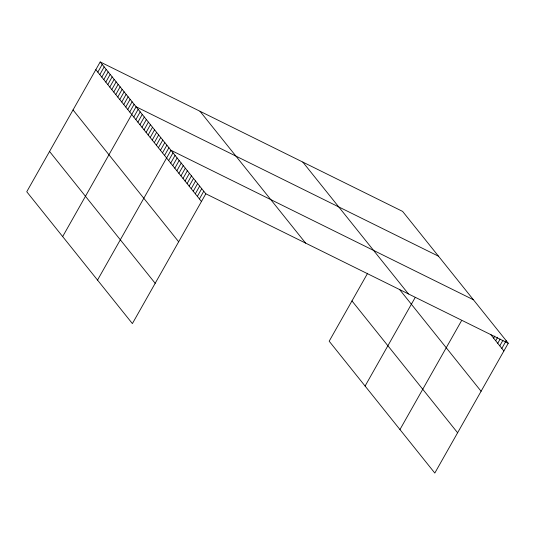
<?xml version="1.0" encoding="UTF-8"?>
<svg xmlns="http://www.w3.org/2000/svg" width="535" height="535" viewBox="0 0 535 535"><rect width="100%" height="100%" fill="white"/><g stroke="black" fill="none" stroke-linecap="round" stroke-linejoin="round"><path stroke-width="0.8" d="M100.192 61.94L26.75 191.744L132.386 323.595L205.821 193.79L100.192 61.94L402.614 211.405L508.25 343.256L434.808 473.06L329.179 341.21L367.632 273.245M97.825 72.138L102.185 64.427M99.818 74.626L104.178 66.922M101.817 77.12L106.177 69.41M103.81 79.608L108.17 71.904M105.803 82.102L110.163 74.392M107.802 84.59L112.163 76.879M109.795 87.078L114.156 79.374M111.788 89.572L116.148 81.862M113.788 92.06L118.148 84.356M115.781 94.555L120.141 86.844M117.774 97.042L122.14 89.338M119.773 99.537L124.133 91.826M121.766 102.024L126.126 94.314M123.766 104.512L128.126 96.808M125.758 107.007L130.119 99.296M127.751 109.494L132.112 101.79M129.751 111.989L134.111 104.278M62.669 236.57L136.104 106.766L438.533 256.238M133.797 117.038L138.157 109.327M135.843 119.593L140.203 111.889M137.896 122.154L142.256 114.45M139.949 124.715L144.31 117.004M141.996 127.276L146.356 119.566M144.049 129.831L148.409 122.127M146.095 132.392L150.462 124.682M148.148 134.954L152.508 127.243M150.201 137.508L154.561 129.804M152.248 140.07L156.608 132.366M154.301 142.631L158.661 134.92M156.354 145.192L160.714 137.482M158.4 147.747L162.76 140.043M160.453 150.308L164.813 142.598M162.5 152.87L166.867 145.159M164.553 155.424L168.913 147.72M97.524 280.079L170.966 150.281L473.388 299.747M168.652 160.547L173.012 152.836M170.705 163.108L175.065 155.397M172.758 165.663L177.118 157.959M174.805 168.224L179.165 160.513M176.858 170.785L181.218 163.075M178.904 173.347L183.271 165.636M180.957 175.901L185.317 168.197M183.01 178.463L187.37 170.752M185.056 181.024L189.417 173.313M187.11 183.579L191.47 175.875M189.163 186.14L193.523 178.436M191.209 188.701L195.569 180.99M193.262 191.262L197.622 183.552M195.308 193.817L199.675 186.113M197.361 196.378L201.722 188.668M199.415 198.94L203.775 191.229M365.091 386.043L415.173 297.52M399.953 429.552L461.431 320.886M493.638 338.167L494.828 336.067M495.684 340.728L497.67 337.224M497.737 343.289L500.118 339.083M499.79 345.844L502.96 340.24M501.837 348.405L506.197 340.695M205.821 193.79L508.25 343.256M490.562 334.328L503.89 350.967M302.817 162.085L408.452 293.936M399.404 289.295L481.092 391.259M199.99 111.267L305.625 243.111M351.97 300.917L457.606 432.768M95.825 69.65L201.461 201.494M73.034 109.936L178.67 241.787M49.548 151.452L155.183 283.303"/></g></svg>
